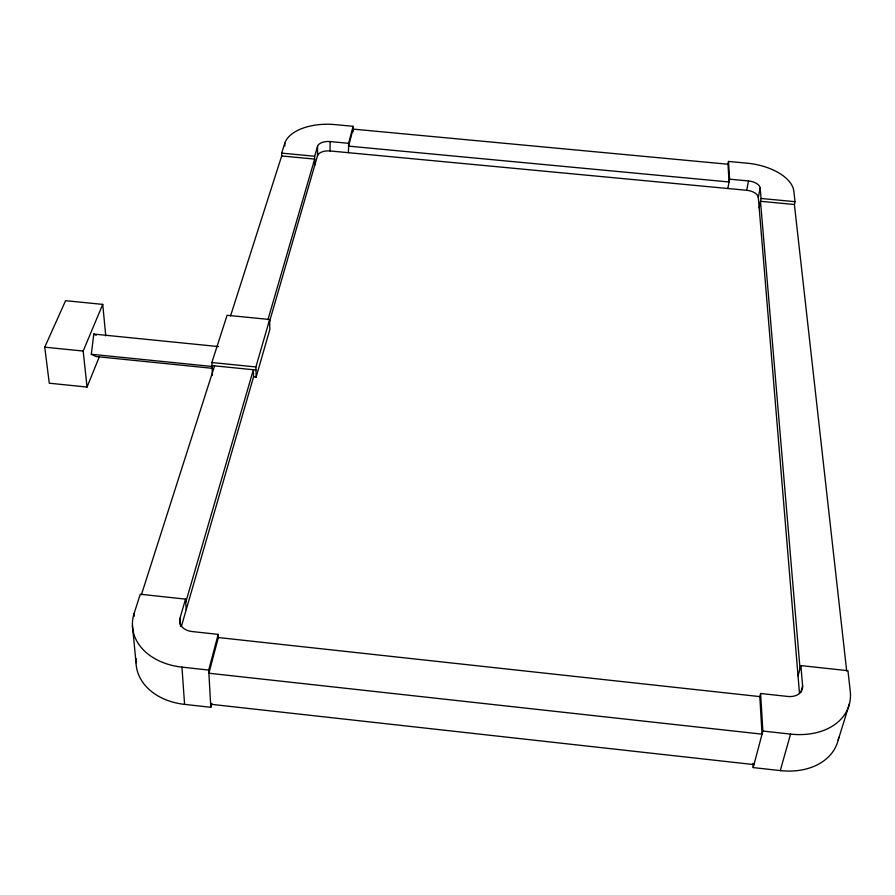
<?xml version="1.0" encoding="UTF-8"?>
<svg xmlns="http://www.w3.org/2000/svg" width="895" height="895" viewBox="0 0 895 895"><rect width="100%" height="100%" fill="white"/><g stroke="black" fill="none" stroke-linecap="round" stroke-linejoin="round"><path stroke-width="1.34" d="M314.626 165.687L314.66 156.245L317.557 146.31A11.053 5.885 1.2 0 1 330.11 141.567L348.614 143.312L353.122 126.307L334.898 124.595A44.224 23.561 1.2 0 0 284.811 143.222L281.645 153.123L281.679 155.965L230.552 315.89M268.88 323.878L317.512 155.719L317.557 146.31M317.512 155.719A11.008 5.907 1.1 0 1 330.02 150.953L330.11 141.567M348.446 152.698L348.614 143.312M353.022 131.867L353.122 126.307M212.574 368.337L96.089 356.557L91.29 354.263L93.807 334.059L218.57 346.589M727.993 164.232L353.066 129.104L348.558 146.131L729.056 181.976L727.993 164.232L728.508 161.447L747.157 163.192A45.276 23.874 9.2 0 1 793.843 191.217L795.017 201.677L794.402 204.507L846.692 671.004M727.836 188.509L729.57 179.168L728.508 161.447M799.503 693.547L758.3 197.403A11.266 5.985 9.3 0 0 746.698 190.288L748.511 180.947L729.57 179.168M758.3 197.403L760.179 188.051A11.322 5.963 9.2 0 0 748.511 180.947M759.173 207.864L761.063 198.466L760.179 188.051M134.407 616.118L134.138 613.355L140.269 594.235L185.533 599.124L179.94 618.333A15.674 11.523 -5.9 0 0 191.977 631.523L218.19 634.387L218.346 637.542L208.893 673.23L762.048 734.157L759.81 696.601L760.605 693.491L787.701 696.444A16.267 11.691 18.5 0 0 802.625 685.973L800.891 665.6L847.945 670.691L850.25 691.141A65.089 46.809 18.5 0 1 790.565 734.101L780.283 770.595L753.187 767.586L752.963 763.413M136.107 658.698A61.453 46.171 -6.5 0 0 184.583 704.376L210.795 707.296L211.813 703.325M210.795 707.296L208.714 670.064L218.19 634.387M753.187 767.586L762.876 731.058L760.605 693.491M798.038 675.893L800.891 665.6M800.812 692.406L802.625 685.973M181.416 626.265L253.565 376.829L256.138 377.086L269.82 329.494L269.641 319.504L227.095 315.275L211.858 362.531L212.439 375.184M185.746 602.279L253.374 369.758L253.565 376.829M267.963 319.582L314.648 159.086L281.679 155.965M256.138 377.086L255.892 366.972L269.641 319.504M838.19 740.042L849.5 703.615M141.41 594.727L214.587 365.842M105.755 335.86L102.735 304.389L65.592 300.686L44.75 347.17L49.27 383.205L87.039 387.054L99.434 356.512M87.039 387.054L83.179 351.053L102.735 304.389M330.02 150.953L746.698 190.288M281.645 153.123L314.66 156.245M761.063 198.466L795.017 201.677M794.402 204.507L760.493 201.297L800.029 668.699M211.858 362.531L255.892 366.972M44.75 347.17L83.179 351.053M212.003 365.574L255.97 370.015M91.29 354.263L212.014 366.469M218.346 637.542L759.81 696.601M134.138 613.355A62.728 46.115 -5.9 0 0 181.942 667.122L208.714 670.064M762.876 731.058L790.565 734.101M210.616 704.253L753.982 764.598M93.807 334.059L96.19 335.323M132.426 625.46L136.018 662.747M181.942 667.122L184.583 704.376M179.94 618.333L180.488 626.198M185.533 599.124L186.227 609.596M284.811 143.222L284.845 146.019M838.738 737.357A63.769 46.831 19.3 0 1 780.283 770.595"/></g></svg>
